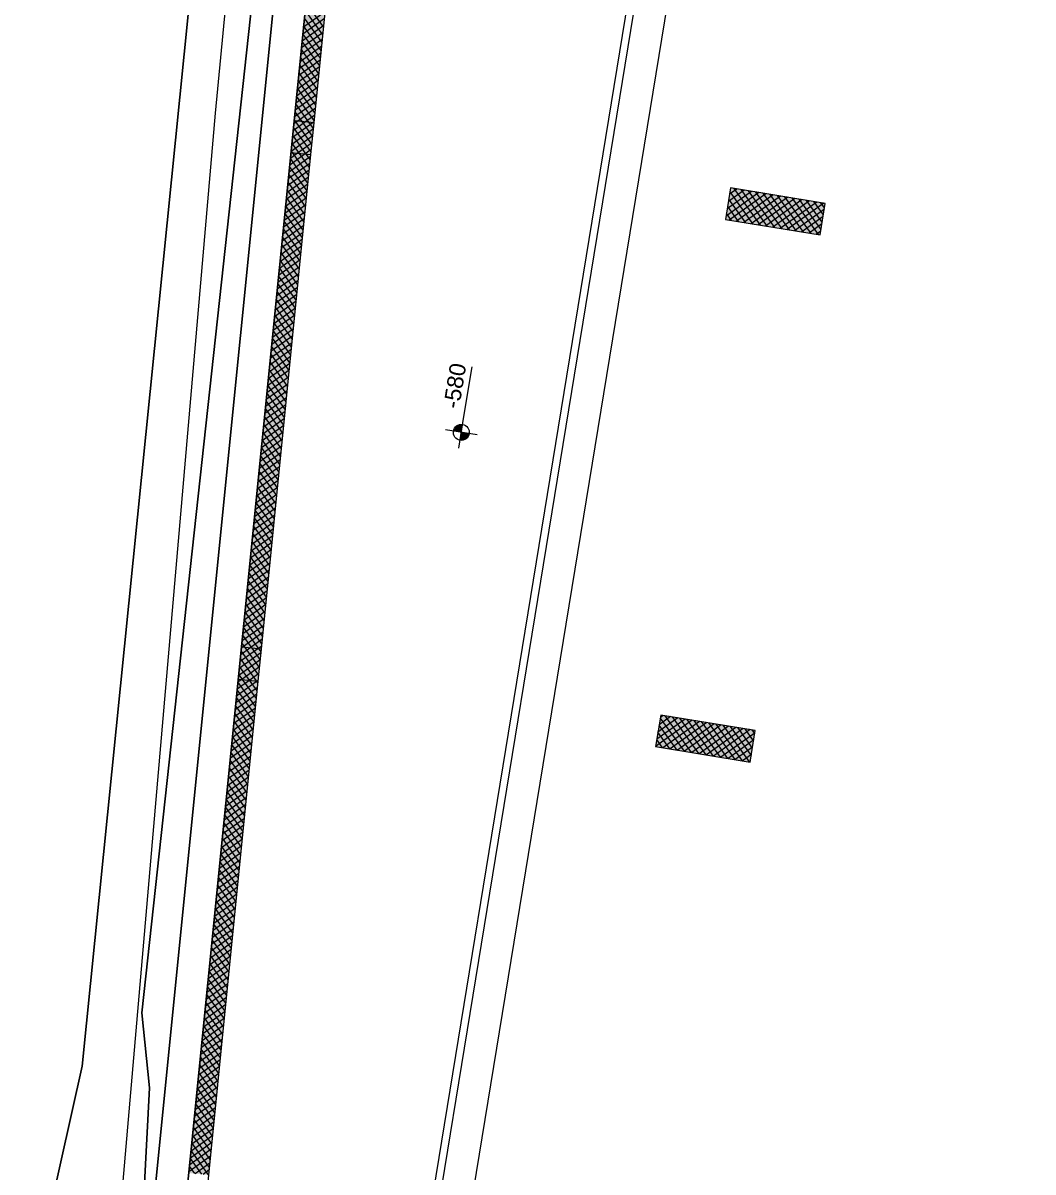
# Model space of a CAD drawing. Header units: metres. Extents: x 7511340 to 7511486, y 4692164 to 4692372.
# Drawn here: x 7511394.92 to 7511407.56, y 4692193 to 4692207.37 of the extents above; entities that cross this region are included whole.
import ezdxf

# ---------------------------------------------------------------- set-up
doc = ezdxf.new("R2010")
doc.units = ezdxf.units.M
doc.layers.add('Asfallt', color=97, linetype='Continuous', lineweight=0)
doc.layers.add('urbanizem', color=1, linetype='Continuous', lineweight=0)
for name, color, linetype in [('bodrumi', 5, 'Continuous'), ('e0', 4, 'Continuous'), ('e1', 4, 'Continuous'), ('e2', 1, 'Continuous')]:
    doc.layers.add(name, color=color, linetype=linetype)
for name, color, linetype, true_color in [('PDF_2D Drafting - General', 7, 'Continuous', 0x999999), ('PDF_A - Dimensionimi', 7, 'Continuous', 0x999999), ('PDF_A - Muret', 7, 'Continuous', 0xaaaaaa), ('PDF_A - Shtyllat', 7, 'Continuous', 0x999999), ('PDF_A - Shtyllat bodrum', 7, 'Continuous', 0x999999)]:
    doc.layers.add(name, color=color, linetype=linetype, true_color=true_color)
doc.styles.add('PDF Arial', font='arial.ttf')

msp = doc.modelspace()

# ---------------------------------------------------------------- hatches: boundary and pattern name
at = {"layer": 'PDF_A - Dimensionimi', "transparency": 33554559}
for points in [[(7511400.409, 4692202.252), (7511400.31, 4692202.268), (7511400.324, 4692202.305), (7511400.351, 4692202.333), (7511400.386, 4692202.35), (7511400.425, 4692202.351)], [(7511400.409, 4692202.252), (7511400.508, 4692202.236), (7511400.494, 4692202.2), (7511400.467, 4692202.171), (7511400.432, 4692202.155), (7511400.393, 4692202.154)]]:
    msp.add_hatch(color=256, dxfattribs=at).paths.add_polyline_path(points)
at = {"layer": 'PDF_A - Muret', "true_color": 0xcccccc, "transparency": 33554559}
msp.add_hatch(color=254, dxfattribs=at).paths.add_polyline_path([(7511396.959, 4692192.586), (7511397.207, 4692192.561), (7511397.247, 4692192.959), (7511396.999, 4692192.984), (7511397.617, 4692199.165), (7511397.866, 4692199.14), (7511396.855, 4692189.035), (7511396.606, 4692189.06)])

# ---------------------------------------------------------------- linework, layer by layer
at = {"layer": 'Asfallt'}
msp.add_polyline3d([(7511404.403, 4692273.175, 619.961), (7511401.488, 4692249.649, 619.892), (7511397.329, 4692206.248, 619.854), (7511395.371, 4692183.618, 619.839), (7511395.627, 4692182.623, 619.894), (7511395.907, 4692181.586, 619.902), (7511396.191, 4692181.272, 619.919), (7511396.715, 4692180.907, 619.923), (7511397.256, 4692180.8, 619.878), (7511414.766, 4692176.268, 619.774), (7511418.852, 4692175.217, 619.731), (7511420.837, 4692174.645, 619.657), (7511421.531, 4692174.761, 619.63), (7511421.996, 4692174.813, 619.607), (7511422.248, 4692175.07, 619.631), (7511422.506, 4692175.39, 619.618), (7511422.614, 4692175.596, 619.693), (7511422.821, 4692175.949, 619.549), (7511423.13, 4692176.487, 619.53), (7511424.316, 4692177.369, 619.53), (7511433.508, 4692228.296, 619.412), (7511440.37, 4692264.898, 619.373)], dxfattribs=at)
at = {"layer": 'bodrumi', "flags": 128}
msp.add_lwpolyline([(7511422.033, 4692183.074), (7511426.969, 4692213.275), (7511399.479, 4692217.768), (7511396.566, 4692188.662, 0.396098), (7511397.817, 4692187.032)], format="xyb", close=True, dxfattribs=at)
at = {"layer": 'e0', "color": 6, "linetype": 'Continuous', "lineweight": 20, "flags": 128}
msp.add_lwpolyline([(7511423.12, 4692213.903), (7511418.951, 4692188.392), (7511400.346, 4692191.433), (7511404.516, 4692216.944)], dxfattribs=at)
at = {"layer": 'e1', "flags": 128}
msp.add_lwpolyline([(7511422.364, 4692182.615), (7511427.429, 4692213.605), (7511399.123, 4692218.231), (7511396.168, 4692188.702, 0.396098), (7511397.752, 4692186.637)], format="xyb", close=True, dxfattribs=at)
at = {"layer": 'e1', "linetype": 'Continuous', "lineweight": 20, "elevation": 613.255, "flags": 128}
msp.add_lwpolyline([(7511423.515, 4692213.839), (7511419.281, 4692187.933), (7511399.887, 4692191.102), (7511404.121, 4692217.009)], dxfattribs=at)
at = {"layer": 'e2'}
for points in [[(7511395.665, 4692194.322, 619.777), (7511397.738, 4692214.893, 619.757), (7511399.418, 4692220.829, 619.577)], [(7511396.507, 4692194.049, 619.699), (7511396.41, 4692194.988, 619.636), (7511398.571, 4692214.809, 619.656), (7511398.949, 4692218.082, 619.544), (7511399.183, 4692218.359, 619.675), (7511428.084, 4692213.744, 613.896)], [(7511395.665, 4692194.322, 619.777), (7511393.645, 4692185.287, 0), (7511395.028, 4692185.12, 619.756), (7511398.809, 4692184.212, 619.878)], [(7511400.144, 4692185.014, 619.707), (7511396.107, 4692186.39, 619.57), (7511396.507, 4692194.049, 619.699)]]:
    msp.add_polyline3d(points, dxfattribs=at)
at = {"layer": 'PDF_2D Drafting - General', "color": 8, "lineweight": 9, "true_color": 0x7f7f7f}
msp.add_lwpolyline([(7511399.479, 4692217.768), (7511396.566, 4692188.662)], dxfattribs=at)
at = {"layer": 'PDF_A - Dimensionimi', "lineweight": 5}
for points in [[(7511400.441, 4692202.45), (7511400.543, 4692203.073)], [(7511400.377, 4692202.055), (7511400.441, 4692202.45)], [(7511400.606, 4692202.22), (7511400.211, 4692202.285)]]:
    msp.add_lwpolyline(points, dxfattribs=at)
msp.add_ellipse((7511400.409, 4692202.252), major_axis=(-0.0987, 0.016), ratio=0.999839, dxfattribs=at)
at = {"layer": 'PDF_A - Muret', "color": 8, "lineweight": 18, "true_color": 0x7f7f7f}
for points in [[(7511398.915, 4692212.135), (7511398.316, 4692206.152)], [(7511398.565, 4692206.127), (7511399.164, 4692212.11)], [(7511398.276, 4692205.754), (7511397.657, 4692199.563)], [(7511397.906, 4692199.538), (7511398.525, 4692205.729)], [(7511396.855, 4692189.035), (7511397.866, 4692199.14)], [(7511397.617, 4692199.165), (7511396.999, 4692192.984)]]:
    msp.add_lwpolyline(points, dxfattribs=at)
at = {"layer": 'PDF_A - Muret', "lineweight": 9}
for points in [[(7511398.685, 4692207.325), (7511398.464, 4692207.632)], [(7511398.704, 4692207.515), (7511398.433, 4692207.321)], [(7511398.665, 4692207.13), (7511398.445, 4692207.437)], [(7511398.675, 4692207.228), (7511398.455, 4692207.534)], [(7511398.687, 4692207.343), (7511398.416, 4692207.148)], [(7511398.695, 4692207.429), (7511398.425, 4692207.234)], [(7511398.656, 4692207.032), (7511398.435, 4692207.339)], [(7511398.669, 4692207.17), (7511398.399, 4692206.975)], [(7511398.678, 4692207.256), (7511398.407, 4692207.062)], [(7511398.646, 4692206.935), (7511398.425, 4692207.241)], [(7511398.661, 4692207.084), (7511398.39, 4692206.889)], [(7511398.626, 4692206.739), (7511398.406, 4692207.046)], [(7511398.636, 4692206.837), (7511398.416, 4692207.143)], [(7511398.644, 4692206.911), (7511398.373, 4692206.717)], [(7511398.652, 4692206.998), (7511398.381, 4692206.803)], [(7511398.617, 4692206.641), (7511398.396, 4692206.948)], [(7511398.626, 4692206.739), (7511398.356, 4692206.544)], [(7511398.635, 4692206.825), (7511398.364, 4692206.63)], [(7511398.597, 4692206.446), (7511398.376, 4692206.753)], [(7511398.607, 4692206.544), (7511398.386, 4692206.85)], [(7511398.618, 4692206.653), (7511398.347, 4692206.458)], [(7511398.587, 4692206.348), (7511398.367, 4692206.655)], [(7511398.6, 4692206.48), (7511398.33, 4692206.285)], [(7511398.609, 4692206.566), (7511398.338, 4692206.372)], [(7511398.568, 4692206.153), (7511398.347, 4692206.459)], [(7511398.577, 4692206.25), (7511398.357, 4692206.557)], [(7511398.592, 4692206.394), (7511398.321, 4692206.199)], [(7511398.501, 4692206.133), (7511398.337, 4692206.362)], [(7511398.583, 4692206.307), (7511398.361, 4692206.147)], [(7511398.329, 4692206.151), (7511398.318, 4692206.166)], [(7511398.415, 4692206.142), (7511398.328, 4692206.264)], [(7511398.575, 4692206.221), (7511398.458, 4692206.138)], [(7511398.566, 4692206.135), (7511398.556, 4692206.128)], [(7511398.456, 4692205.736), (7511398.261, 4692205.595)], [(7511398.359, 4692205.746), (7511398.269, 4692205.681)], [(7511398.499, 4692205.468), (7511398.295, 4692205.752)], [(7511398.509, 4692205.566), (7511398.382, 4692205.743)], [(7511398.519, 4692205.664), (7511398.468, 4692205.735)], [(7511398.514, 4692205.617), (7511398.243, 4692205.423)], [(7511398.523, 4692205.704), (7511398.252, 4692205.509)], [(7511398.48, 4692205.273), (7511398.259, 4692205.58)], [(7511398.489, 4692205.371), (7511398.269, 4692205.677)], [(7511398.497, 4692205.445), (7511398.226, 4692205.25)], [(7511398.505, 4692205.531), (7511398.235, 4692205.336)], [(7511398.47, 4692205.175), (7511398.249, 4692205.482)], [(7511398.488, 4692205.358), (7511398.217, 4692205.164)], [(7511398.45, 4692204.98), (7511398.23, 4692205.286)], [(7511398.46, 4692205.077), (7511398.24, 4692205.384)], [(7511398.471, 4692205.186), (7511398.2, 4692204.991)], [(7511398.48, 4692205.272), (7511398.209, 4692205.077)], [(7511398.44, 4692204.882), (7511398.22, 4692205.189)], [(7511398.454, 4692205.013), (7511398.183, 4692204.819)], [(7511398.462, 4692205.1), (7511398.192, 4692204.905)], [(7511398.421, 4692204.686), (7511398.2, 4692204.993)], [(7511398.431, 4692204.784), (7511398.21, 4692205.091)], [(7511398.445, 4692204.927), (7511398.174, 4692204.732)], [(7511398.411, 4692204.589), (7511398.191, 4692204.895)], [(7511398.428, 4692204.755), (7511398.157, 4692204.56)], [(7511398.436, 4692204.841), (7511398.166, 4692204.646)], [(7511398.401, 4692204.491), (7511398.181, 4692204.798)], [(7511398.41, 4692204.582), (7511398.14, 4692204.387)], [(7511398.419, 4692204.668), (7511398.148, 4692204.474)], [(7511398.382, 4692204.296), (7511398.161, 4692204.602)], [(7511398.392, 4692204.393), (7511398.171, 4692204.7)], [(7511398.402, 4692204.496), (7511398.131, 4692204.301)], [(7511398.372, 4692204.198), (7511398.151, 4692204.505)], [(7511398.385, 4692204.323), (7511398.114, 4692204.129)], [(7511398.393, 4692204.41), (7511398.122, 4692204.215)], [(7511398.352, 4692204.002), (7511398.132, 4692204.309)], [(7511398.362, 4692204.1), (7511398.142, 4692204.407)], [(7511398.367, 4692204.151), (7511398.097, 4692203.956)], [(7511398.376, 4692204.237), (7511398.105, 4692204.042)], [(7511398.343, 4692203.905), (7511398.122, 4692204.211)], [(7511398.359, 4692204.064), (7511398.088, 4692203.87)], [(7511398.323, 4692203.709), (7511398.103, 4692204.016)], [(7511398.333, 4692203.807), (7511398.112, 4692204.114)], [(7511398.341, 4692203.892), (7511398.071, 4692203.697)], [(7511398.35, 4692203.978), (7511398.079, 4692203.783)], [(7511398.313, 4692203.611), (7511398.093, 4692203.918)], [(7511398.324, 4692203.719), (7511398.053, 4692203.525)], [(7511398.333, 4692203.806), (7511398.062, 4692203.611)], [(7511398.294, 4692203.416), (7511398.073, 4692203.723)], [(7511398.304, 4692203.514), (7511398.083, 4692203.82)], [(7511398.316, 4692203.633), (7511398.045, 4692203.438)], [(7511398.284, 4692203.318), (7511398.063, 4692203.625)], [(7511398.298, 4692203.461), (7511398.028, 4692203.266)], [(7511398.307, 4692203.547), (7511398.036, 4692203.352)], [(7511398.264, 4692203.123), (7511398.044, 4692203.429)], [(7511398.274, 4692203.22), (7511398.054, 4692203.527)], [(7511398.281, 4692203.288), (7511398.01, 4692203.093)], [(7511398.29, 4692203.374), (7511398.019, 4692203.18)], [(7511398.255, 4692203.025), (7511398.034, 4692203.332)], [(7511398.272, 4692203.202), (7511398.002, 4692203.007)], [(7511398.235, 4692202.829), (7511398.015, 4692203.136)], [(7511398.245, 4692202.927), (7511398.024, 4692203.234)], [(7511398.255, 4692203.029), (7511397.984, 4692202.835)], [(7511398.264, 4692203.115), (7511397.993, 4692202.921)], [(7511398.225, 4692202.732), (7511398.005, 4692203.038)], [(7511398.238, 4692202.857), (7511397.967, 4692202.662)], [(7511398.246, 4692202.943), (7511397.976, 4692202.748)], [(7511398.206, 4692202.536), (7511397.985, 4692202.843)], [(7511398.216, 4692202.634), (7511397.995, 4692202.941)], [(7511398.229, 4692202.77), (7511397.958, 4692202.576)], [(7511398.196, 4692202.438), (7511397.975, 4692202.745)], [(7511398.212, 4692202.598), (7511397.941, 4692202.403)], [(7511398.221, 4692202.684), (7511397.95, 4692202.489)], [(7511398.176, 4692202.243), (7511397.956, 4692202.55)], [(7511398.186, 4692202.341), (7511397.966, 4692202.647)], [(7511398.195, 4692202.425), (7511397.924, 4692202.231)], [(7511398.203, 4692202.512), (7511397.933, 4692202.317)], [(7511398.167, 4692202.145), (7511397.946, 4692202.452)], [(7511398.186, 4692202.339), (7511397.915, 4692202.144)], [(7511398.157, 4692202.048), (7511397.936, 4692202.354)], [(7511398.169, 4692202.166), (7511397.898, 4692201.972)], [(7511398.177, 4692202.253), (7511397.907, 4692202.058)], [(7511398.137, 4692201.852), (7511397.917, 4692202.159)], [(7511398.147, 4692201.95), (7511397.926, 4692202.257)], [(7511398.151, 4692201.994), (7511397.881, 4692201.799)], [(7511398.16, 4692202.08), (7511397.889, 4692201.886)], [(7511398.127, 4692201.754), (7511397.907, 4692202.061)], [(7511398.143, 4692201.908), (7511397.872, 4692201.713)], [(7511398.108, 4692201.559), (7511397.887, 4692201.866)], [(7511398.118, 4692201.657), (7511397.897, 4692201.963)], [(7511398.126, 4692201.735), (7511397.855, 4692201.54)], [(7511398.134, 4692201.821), (7511397.863, 4692201.627)], [(7511398.098, 4692201.461), (7511397.878, 4692201.768)], [(7511398.108, 4692201.563), (7511397.838, 4692201.368)], [(7511398.117, 4692201.649), (7511397.846, 4692201.454)], [(7511398.079, 4692201.266), (7511397.858, 4692201.572)], [(7511398.088, 4692201.363), (7511397.868, 4692201.67)], [(7511398.1, 4692201.476), (7511397.829, 4692201.282)], [(7511398.069, 4692201.168), (7511397.848, 4692201.475)], [(7511398.082, 4692201.304), (7511397.812, 4692201.109)], [(7511398.091, 4692201.39), (7511397.82, 4692201.195)], [(7511398.049, 4692200.972), (7511397.829, 4692201.279)], [(7511398.059, 4692201.07), (7511397.838, 4692201.377)], [(7511398.065, 4692201.131), (7511397.794, 4692200.937)], [(7511398.074, 4692201.218), (7511397.803, 4692201.023)], [(7511398.039, 4692200.875), (7511397.819, 4692201.181)], [(7511398.056, 4692201.045), (7511397.786, 4692200.85)], [(7511398.02, 4692200.679), (7511397.799, 4692200.986)], [(7511398.03, 4692200.777), (7511397.809, 4692201.084)], [(7511398.039, 4692200.872), (7511397.768, 4692200.678)], [(7511398.048, 4692200.959), (7511397.777, 4692200.764)], [(7511398.01, 4692200.581), (7511397.79, 4692200.888)], [(7511398.022, 4692200.7), (7511397.751, 4692200.505)], [(7511398.031, 4692200.786), (7511397.76, 4692200.592)], [(7511397.991, 4692200.386), (7511397.77, 4692200.693)], [(7511398, 4692200.484), (7511397.78, 4692200.79)], [(7511398.013, 4692200.614), (7511397.743, 4692200.419)], [(7511397.981, 4692200.288), (7511397.76, 4692200.595)], [(7511397.996, 4692200.441), (7511397.725, 4692200.246)], [(7511398.005, 4692200.527), (7511397.734, 4692200.333)], [(7511397.961, 4692200.093), (7511397.741, 4692200.399)], [(7511397.971, 4692200.19), (7511397.75, 4692200.497)], [(7511397.979, 4692200.269), (7511397.708, 4692200.074)], [(7511397.987, 4692200.355), (7511397.717, 4692200.16)], [(7511397.951, 4692199.995), (7511397.731, 4692200.302)], [(7511397.97, 4692200.182), (7511397.699, 4692199.988)], [(7511397.932, 4692199.799), (7511397.711, 4692200.106)], [(7511397.942, 4692199.897), (7511397.721, 4692200.204)], [(7511397.953, 4692200.01), (7511397.682, 4692199.815)], [(7511397.962, 4692200.096), (7511397.691, 4692199.901)], [(7511397.922, 4692199.702), (7511397.702, 4692200.008)], [(7511397.936, 4692199.837), (7511397.665, 4692199.643)], [(7511397.944, 4692199.924), (7511397.674, 4692199.729)], [(7511397.912, 4692199.604), (7511397.692, 4692199.911)], [(7511397.927, 4692199.751), (7511397.665, 4692199.562)], [(7511397.791, 4692199.55), (7511397.672, 4692199.715)], [(7511397.877, 4692199.541), (7511397.682, 4692199.813)], [(7511397.705, 4692199.558), (7511397.662, 4692199.617)], [(7511397.918, 4692199.665), (7511397.762, 4692199.553)], [(7511397.91, 4692199.578), (7511397.86, 4692199.543)], [(7511397.858, 4692199.141), (7511397.596, 4692198.952)], [(7511397.76, 4692199.151), (7511397.604, 4692199.039)], [(7511397.662, 4692199.16), (7511397.613, 4692199.125)], [(7511397.834, 4692198.822), (7511397.613, 4692199.129)], [(7511397.844, 4692198.92), (7511397.671, 4692199.16)], [(7511397.854, 4692199.018), (7511397.758, 4692199.151)], [(7511397.863, 4692199.115), (7511397.844, 4692199.142)], [(7511397.849, 4692198.975), (7511397.579, 4692198.78)], [(7511397.858, 4692199.061), (7511397.587, 4692198.866)], [(7511397.824, 4692198.724), (7511397.604, 4692199.031)], [(7511397.841, 4692198.888), (7511397.57, 4692198.694)], [(7511397.805, 4692198.529), (7511397.584, 4692198.836)], [(7511397.814, 4692198.627), (7511397.594, 4692198.933)], [(7511397.823, 4692198.716), (7511397.553, 4692198.521)], [(7511397.832, 4692198.802), (7511397.561, 4692198.607)], [(7511397.795, 4692198.431), (7511397.574, 4692198.738)], [(7511397.806, 4692198.543), (7511397.535, 4692198.348)], [(7511397.815, 4692198.629), (7511397.544, 4692198.435)], [(7511397.775, 4692198.236), (7511397.555, 4692198.542)], [(7511397.785, 4692198.333), (7511397.565, 4692198.64)], [(7511397.797, 4692198.457), (7511397.527, 4692198.262)], [(7511397.766, 4692198.138), (7511397.545, 4692198.445)], [(7511397.78, 4692198.284), (7511397.509, 4692198.09)], [(7511397.789, 4692198.371), (7511397.518, 4692198.176)], [(7511397.746, 4692197.942), (7511397.525, 4692198.249)], [(7511397.756, 4692198.04), (7511397.535, 4692198.347)], [(7511397.763, 4692198.112), (7511397.492, 4692197.917)], [(7511397.772, 4692198.198), (7511397.501, 4692198.003)], [(7511397.736, 4692197.845), (7511397.516, 4692198.151)], [(7511397.754, 4692198.026), (7511397.484, 4692197.831)], [(7511397.717, 4692197.649), (7511397.496, 4692197.956)], [(7511397.726, 4692197.747), (7511397.506, 4692198.054)], [(7511397.737, 4692197.853), (7511397.466, 4692197.658)], [(7511397.746, 4692197.939), (7511397.475, 4692197.745)], [(7511397.707, 4692197.551), (7511397.486, 4692197.858)], [(7511397.72, 4692197.681), (7511397.449, 4692197.486)], [(7511397.728, 4692197.767), (7511397.458, 4692197.572)], [(7511397.687, 4692197.356), (7511397.467, 4692197.663)], [(7511397.697, 4692197.454), (7511397.477, 4692197.76)], [(7511397.711, 4692197.594), (7511397.44, 4692197.4)], [(7511397.678, 4692197.258), (7511397.457, 4692197.565)], [(7511397.694, 4692197.422), (7511397.423, 4692197.227)], [(7511397.703, 4692197.508), (7511397.432, 4692197.313)], [(7511397.668, 4692197.16), (7511397.447, 4692197.467)], [(7511397.677, 4692197.249), (7511397.406, 4692197.055)], [(7511397.685, 4692197.335), (7511397.415, 4692197.141)], [(7511397.648, 4692196.965), (7511397.428, 4692197.272)], [(7511397.658, 4692197.063), (7511397.437, 4692197.369)], [(7511397.668, 4692197.163), (7511397.397, 4692196.968)], [(7511397.638, 4692196.867), (7511397.418, 4692197.174)], [(7511397.651, 4692196.99), (7511397.38, 4692196.796)], [(7511397.659, 4692197.077), (7511397.389, 4692196.882)], [(7511397.619, 4692196.672), (7511397.398, 4692196.978)], [(7511397.629, 4692196.769), (7511397.408, 4692197.076)], [(7511397.633, 4692196.818), (7511397.363, 4692196.623)], [(7511397.642, 4692196.904), (7511397.371, 4692196.709)], [(7511397.609, 4692196.574), (7511397.388, 4692196.881)], [(7511397.625, 4692196.732), (7511397.354, 4692196.537)], [(7511397.589, 4692196.378), (7511397.369, 4692196.685)], [(7511397.599, 4692196.476), (7511397.379, 4692196.783)], [(7511397.608, 4692196.559), (7511397.337, 4692196.364)], [(7511397.616, 4692196.645), (7511397.345, 4692196.451)], [(7511397.58, 4692196.281), (7511397.359, 4692196.587)], [(7511397.59, 4692196.386), (7511397.32, 4692196.192)], [(7511397.599, 4692196.473), (7511397.328, 4692196.278)], [(7511397.56, 4692196.085), (7511397.34, 4692196.392)], [(7511397.57, 4692196.183), (7511397.349, 4692196.49)], [(7511397.582, 4692196.3), (7511397.311, 4692196.106)], [(7511397.55, 4692195.987), (7511397.33, 4692196.294)], [(7511397.564, 4692196.128), (7511397.294, 4692195.933)], [(7511397.573, 4692196.214), (7511397.302, 4692196.019)], [(7511397.531, 4692195.792), (7511397.31, 4692196.099)], [(7511397.541, 4692195.89), (7511397.32, 4692196.196)], [(7511397.547, 4692195.955), (7511397.276, 4692195.76)], [(7511397.556, 4692196.041), (7511397.285, 4692195.847)], [(7511397.521, 4692195.694), (7511397.3, 4692196.001)], [(7511397.538, 4692195.869), (7511397.268, 4692195.674)], [(7511397.501, 4692195.499), (7511397.281, 4692195.806)], [(7511397.511, 4692195.597), (7511397.291, 4692195.903)], [(7511397.521, 4692195.696), (7511397.25, 4692195.502)], [(7511397.53, 4692195.783), (7511397.259, 4692195.588)], [(7511397.492, 4692195.401), (7511397.271, 4692195.708)], [(7511397.504, 4692195.524), (7511397.233, 4692195.329)], [(7511397.513, 4692195.61), (7511397.242, 4692195.415)], [(7511397.472, 4692195.206), (7511397.252, 4692195.512)], [(7511397.482, 4692195.303), (7511397.261, 4692195.61)], [(7511397.495, 4692195.437), (7511397.225, 4692195.243)], [(7511397.462, 4692195.108), (7511397.242, 4692195.415)], [(7511397.478, 4692195.265), (7511397.207, 4692195.07)], [(7511397.487, 4692195.351), (7511397.216, 4692195.157)], [(7511397.443, 4692194.912), (7511397.222, 4692195.219)], [(7511397.453, 4692195.01), (7511397.232, 4692195.317)], [(7511397.461, 4692195.092), (7511397.19, 4692194.898)], [(7511397.469, 4692195.179), (7511397.199, 4692194.984)], [(7511397.433, 4692194.815), (7511397.212, 4692195.121)], [(7511397.452, 4692195.006), (7511397.181, 4692194.811)], [(7511397.423, 4692194.717), (7511397.203, 4692195.024)], [(7511397.435, 4692194.834), (7511397.164, 4692194.639)], [(7511397.443, 4692194.92), (7511397.173, 4692194.725)], [(7511397.404, 4692194.521), (7511397.183, 4692194.828)], [(7511397.413, 4692194.619), (7511397.193, 4692194.926)], [(7511397.418, 4692194.661), (7511397.147, 4692194.466)], [(7511397.426, 4692194.747), (7511397.155, 4692194.553)], [(7511397.394, 4692194.424), (7511397.173, 4692194.73)], [(7511397.409, 4692194.575), (7511397.138, 4692194.38)], [(7511397.374, 4692194.228), (7511397.154, 4692194.535)], [(7511397.384, 4692194.326), (7511397.163, 4692194.633)], [(7511397.392, 4692194.402), (7511397.121, 4692194.208)], [(7511397.4, 4692194.489), (7511397.13, 4692194.294)], [(7511397.364, 4692194.13), (7511397.144, 4692194.437)], [(7511397.374, 4692194.23), (7511397.104, 4692194.035)], [(7511397.383, 4692194.316), (7511397.112, 4692194.121)], [(7511397.345, 4692193.935), (7511397.124, 4692194.242)], [(7511397.355, 4692194.033), (7511397.134, 4692194.339)], [(7511397.366, 4692194.143), (7511397.095, 4692193.949)], [(7511397.335, 4692193.837), (7511397.115, 4692194.144)], [(7511397.349, 4692193.971), (7511397.078, 4692193.776)], [(7511397.357, 4692194.057), (7511397.086, 4692193.863)], [(7511397.316, 4692193.642), (7511397.095, 4692193.948)], [(7511397.325, 4692193.739), (7511397.105, 4692194.046)], [(7511397.331, 4692193.798), (7511397.061, 4692193.604)], [(7511397.34, 4692193.885), (7511397.069, 4692193.69)], [(7511397.306, 4692193.544), (7511397.085, 4692193.851)], [(7511397.323, 4692193.712), (7511397.052, 4692193.517)], [(7511397.286, 4692193.349), (7511397.066, 4692193.655)], [(7511397.296, 4692193.446), (7511397.075, 4692193.753)], [(7511397.305, 4692193.54), (7511397.035, 4692193.345)], [(7511397.314, 4692193.626), (7511397.043, 4692193.431)], [(7511397.276, 4692193.251), (7511397.056, 4692193.558)], [(7511397.288, 4692193.367), (7511397.017, 4692193.172)], [(7511397.297, 4692193.453), (7511397.026, 4692193.259)], [(7511397.257, 4692193.055), (7511397.036, 4692193.362)], [(7511397.267, 4692193.153), (7511397.046, 4692193.46)], [(7511397.279, 4692193.281), (7511397.009, 4692193.086)], [(7511397.246, 4692192.96), (7511397.027, 4692193.264)], [(7511397.271, 4692193.194), (7511397, 4692193)], [(7511397.073, 4692192.977), (7511397.007, 4692193.069)], [(7511397.159, 4692192.968), (7511397.017, 4692193.167)], [(7511397.262, 4692193.108), (7511397.079, 4692192.976)], [(7511397.254, 4692193.022), (7511397.176, 4692192.966)]]:
    msp.add_lwpolyline(points, dxfattribs=at)
at = {"layer": 'PDF_A - Muret', "color": 254, "true_color": 0xcccccc, "transparency": 33554559}
for points in [[(7511398.316, 4692206.152), (7511398.915, 4692212.135), (7511398.565, 4692206.127), (7511399.164, 4692212.11)], [(7511398.276, 4692205.754), (7511398.525, 4692205.729), (7511397.657, 4692199.563), (7511397.906, 4692199.538)]]:
    msp.add_solid(points, dxfattribs=at)
at = {"layer": 'PDF_A - Shtyllat', "color": 8, "lineweight": 18, "true_color": 0x7f7f7f}
for points in [[(7511403.78, 4692205.31), (7511403.716, 4692204.916)], [(7511404.965, 4692205.117), (7511403.78, 4692205.31)], [(7511404.9, 4692204.722), (7511404.965, 4692205.117)], [(7511403.716, 4692204.916), (7511404.9, 4692204.722)], [(7511402.905, 4692198.715), (7511402.841, 4692198.32)], [(7511404.089, 4692198.521), (7511402.905, 4692198.715)], [(7511404.025, 4692198.127), (7511404.089, 4692198.521)], [(7511402.841, 4692198.32), (7511404.025, 4692198.127)]]:
    msp.add_lwpolyline(points, dxfattribs=at)
at = {"layer": 'PDF_A - Shtyllat', "lineweight": 5}
for points in [[(7511403.95, 4692205.283), (7511403.753, 4692205.141)], [(7511403.859, 4692205.297), (7511403.767, 4692205.232)], [(7511404.152, 4692204.844), (7511403.822, 4692205.304)], [(7511404.243, 4692204.829), (7511403.912, 4692205.289)], [(7511404.131, 4692205.253), (7511403.723, 4692204.959)], [(7511404.041, 4692205.268), (7511403.738, 4692205.05)], [(7511403.971, 4692204.874), (7511403.757, 4692205.17)], [(7511404.222, 4692205.238), (7511403.763, 4692204.908)], [(7511404.061, 4692204.859), (7511403.772, 4692205.261)], [(7511404.313, 4692205.223), (7511403.853, 4692204.893)], [(7511404.403, 4692205.208), (7511403.944, 4692204.878)], [(7511404.333, 4692204.815), (7511404.003, 4692205.274)], [(7511404.494, 4692205.194), (7511404.035, 4692204.863)], [(7511404.424, 4692204.8), (7511404.094, 4692205.259)], [(7511404.585, 4692205.179), (7511404.126, 4692204.849)], [(7511404.515, 4692204.785), (7511404.185, 4692205.244)], [(7511404.676, 4692205.164), (7511404.216, 4692204.834)], [(7511404.606, 4692204.77), (7511404.275, 4692205.229)], [(7511404.766, 4692205.149), (7511404.307, 4692204.819)], [(7511404.696, 4692204.755), (7511404.366, 4692205.215)], [(7511404.787, 4692204.74), (7511404.457, 4692205.2)], [(7511404.878, 4692204.726), (7511404.548, 4692205.185)], [(7511404.911, 4692204.79), (7511404.638, 4692205.17)], [(7511404.926, 4692204.881), (7511404.729, 4692205.155)], [(7511404.941, 4692204.972), (7511404.82, 4692205.14)], [(7511403.88, 4692204.889), (7511403.743, 4692205.079)], [(7511404.857, 4692205.134), (7511404.398, 4692204.804)], [(7511404.948, 4692205.119), (7511404.489, 4692204.789)], [(7511404.953, 4692205.043), (7511404.579, 4692204.774)], [(7511404.956, 4692205.062), (7511404.91, 4692205.126)], [(7511403.789, 4692204.904), (7511403.728, 4692204.989)], [(7511404.938, 4692204.952), (7511404.67, 4692204.76)], [(7511404.923, 4692204.861), (7511404.761, 4692204.745)], [(7511404.908, 4692204.771), (7511404.851, 4692204.73)], [(7511403.118, 4692198.68), (7511402.87, 4692198.502)], [(7511403.028, 4692198.695), (7511402.885, 4692198.592)], [(7511403.201, 4692198.261), (7511402.899, 4692198.681)], [(7511402.937, 4692198.71), (7511402.9, 4692198.683)], [(7511403.292, 4692198.246), (7511402.962, 4692198.706)], [(7511403.383, 4692198.232), (7511403.052, 4692198.691)], [(7511403.473, 4692198.217), (7511403.143, 4692198.676)], [(7511403.3, 4692198.65), (7511402.841, 4692198.32)], [(7511403.209, 4692198.665), (7511402.855, 4692198.411)], [(7511403.11, 4692198.276), (7511402.885, 4692198.59)], [(7511403.391, 4692198.636), (7511402.931, 4692198.305)], [(7511403.481, 4692198.621), (7511403.022, 4692198.291)], [(7511403.572, 4692198.606), (7511403.113, 4692198.276)], [(7511403.663, 4692198.591), (7511403.203, 4692198.261)], [(7511403.564, 4692198.202), (7511403.234, 4692198.661)], [(7511403.753, 4692198.576), (7511403.294, 4692198.246)], [(7511403.655, 4692198.187), (7511403.324, 4692198.646)], [(7511403.844, 4692198.561), (7511403.385, 4692198.231)], [(7511403.745, 4692198.172), (7511403.415, 4692198.632)], [(7511403.935, 4692198.547), (7511403.476, 4692198.216)], [(7511403.836, 4692198.157), (7511403.506, 4692198.617)], [(7511404.026, 4692198.532), (7511403.566, 4692198.202)], [(7511403.927, 4692198.143), (7511403.597, 4692198.602)], [(7511404.018, 4692198.128), (7511403.687, 4692198.587)], [(7511404.039, 4692198.21), (7511403.778, 4692198.572)], [(7511404.053, 4692198.301), (7511403.869, 4692198.557)], [(7511404.068, 4692198.391), (7511403.96, 4692198.543)], [(7511404.083, 4692198.482), (7511404.05, 4692198.528)], [(7511402.929, 4692198.306), (7511402.855, 4692198.408)], [(7511403.02, 4692198.291), (7511402.87, 4692198.499)], [(7511404.085, 4692198.494), (7511403.657, 4692198.187)], [(7511404.07, 4692198.404), (7511403.748, 4692198.172)], [(7511404.055, 4692198.313), (7511403.838, 4692198.157)], [(7511404.041, 4692198.222), (7511403.929, 4692198.142)], [(7511404.026, 4692198.132), (7511404.02, 4692198.127)]]:
    msp.add_lwpolyline(points, dxfattribs=at)
at = {"layer": 'PDF_A - Shtyllat', "color": 253, "true_color": 0xaaaaaa, "transparency": 33554559}
for points in [[(7511404.9, 4692204.722), (7511403.716, 4692204.916), (7511404.965, 4692205.117), (7511403.78, 4692205.31)], [(7511404.025, 4692198.127), (7511402.841, 4692198.32), (7511404.089, 4692198.521), (7511402.905, 4692198.715)]]:
    msp.add_solid(points, dxfattribs=at)
at = {"layer": 'PDF_A - Shtyllat bodrum', "color": 8, "lineweight": 18, "true_color": 0x7f7f7f}
for points in [[(7511398.316, 4692206.152), (7511398.276, 4692205.754)], [(7511398.565, 4692206.127), (7511398.316, 4692206.152)], [(7511398.525, 4692205.729), (7511398.565, 4692206.127)], [(7511398.276, 4692205.754), (7511398.525, 4692205.729)], [(7511397.657, 4692199.563), (7511397.617, 4692199.165)], [(7511397.906, 4692199.538), (7511397.657, 4692199.563)], [(7511397.866, 4692199.14), (7511397.906, 4692199.538)], [(7511397.617, 4692199.165), (7511397.866, 4692199.14)]]:
    msp.add_lwpolyline(points, dxfattribs=at)
at = {"layer": 'PDF_A - Shtyllat bodrum', "lineweight": 5}
for points in [[(7511398.361, 4692206.147), (7511398.312, 4692206.113)], [(7511398.538, 4692205.859), (7511398.329, 4692206.151)], [(7511398.548, 4692205.957), (7511398.415, 4692206.142)], [(7511398.557, 4692206.049), (7511398.287, 4692205.854)], [(7511398.556, 4692206.128), (7511398.295, 4692205.94)], [(7511398.458, 4692206.138), (7511398.304, 4692206.027)], [(7511398.529, 4692205.762), (7511398.308, 4692206.068)], [(7511398.558, 4692206.055), (7511398.501, 4692206.133)], [(7511398.549, 4692205.962), (7511398.278, 4692205.768)], [(7511398.382, 4692205.743), (7511398.288, 4692205.873)], [(7511398.468, 4692205.735), (7511398.298, 4692205.971)], [(7511398.54, 4692205.876), (7511398.359, 4692205.746)], [(7511398.295, 4692205.752), (7511398.279, 4692205.775)], [(7511398.531, 4692205.79), (7511398.456, 4692205.736)], [(7511397.86, 4692199.543), (7511397.639, 4692199.384)], [(7511397.762, 4692199.553), (7511397.648, 4692199.47)], [(7511397.665, 4692199.562), (7511397.656, 4692199.556)], [(7511397.883, 4692199.311), (7511397.705, 4692199.558)], [(7511397.893, 4692199.408), (7511397.791, 4692199.55)], [(7511397.902, 4692199.506), (7511397.877, 4692199.541)], [(7511397.892, 4692199.406), (7511397.622, 4692199.211)], [(7511397.901, 4692199.492), (7511397.63, 4692199.297)], [(7511397.844, 4692199.142), (7511397.643, 4692199.422)], [(7511397.873, 4692199.213), (7511397.653, 4692199.52)], [(7511397.758, 4692199.151), (7511397.633, 4692199.324)], [(7511397.884, 4692199.32), (7511397.662, 4692199.16)], [(7511397.671, 4692199.16), (7511397.623, 4692199.226)], [(7511397.875, 4692199.233), (7511397.76, 4692199.151)], [(7511397.867, 4692199.147), (7511397.858, 4692199.141)]]:
    msp.add_lwpolyline(points, dxfattribs=at)
at = {"layer": 'PDF_A - Shtyllat bodrum', "color": 253, "true_color": 0xaaaaaa, "transparency": 33554559}
for points in [[(7511398.525, 4692205.729), (7511398.276, 4692205.754), (7511398.565, 4692206.127), (7511398.316, 4692206.152)], [(7511397.866, 4692199.14), (7511397.617, 4692199.165), (7511397.906, 4692199.538), (7511397.657, 4692199.563)]]:
    msp.add_solid(points, dxfattribs=at)
at = {"layer": 'urbanizem', "color": 253, "linetype": 'Continuous', "true_color": 0x999999, "flags": 128}
msp.add_lwpolyline([(7511418.107, 4692189.138), (7511420.785, 4692205.52), (7511421.477, 4692205.407), (7511422.872, 4692213.944), (7511404.024, 4692217.025), (7511399.951, 4692192.105)], close=True, dxfattribs=at)

# ---------------------------------------------------------------- texts
at = {"layer": 'PDF_A - Dimensionimi', "insert": (7511400.383, 4692202.538), "char_height": 0.20212, "attachment_point": 7, "rotation": 80.7175, "style": 'PDF Arial'}
msp.add_mtext('\\W1.005032;-580', dxfattribs=at)

doc.saveas('drawing.dxf')
